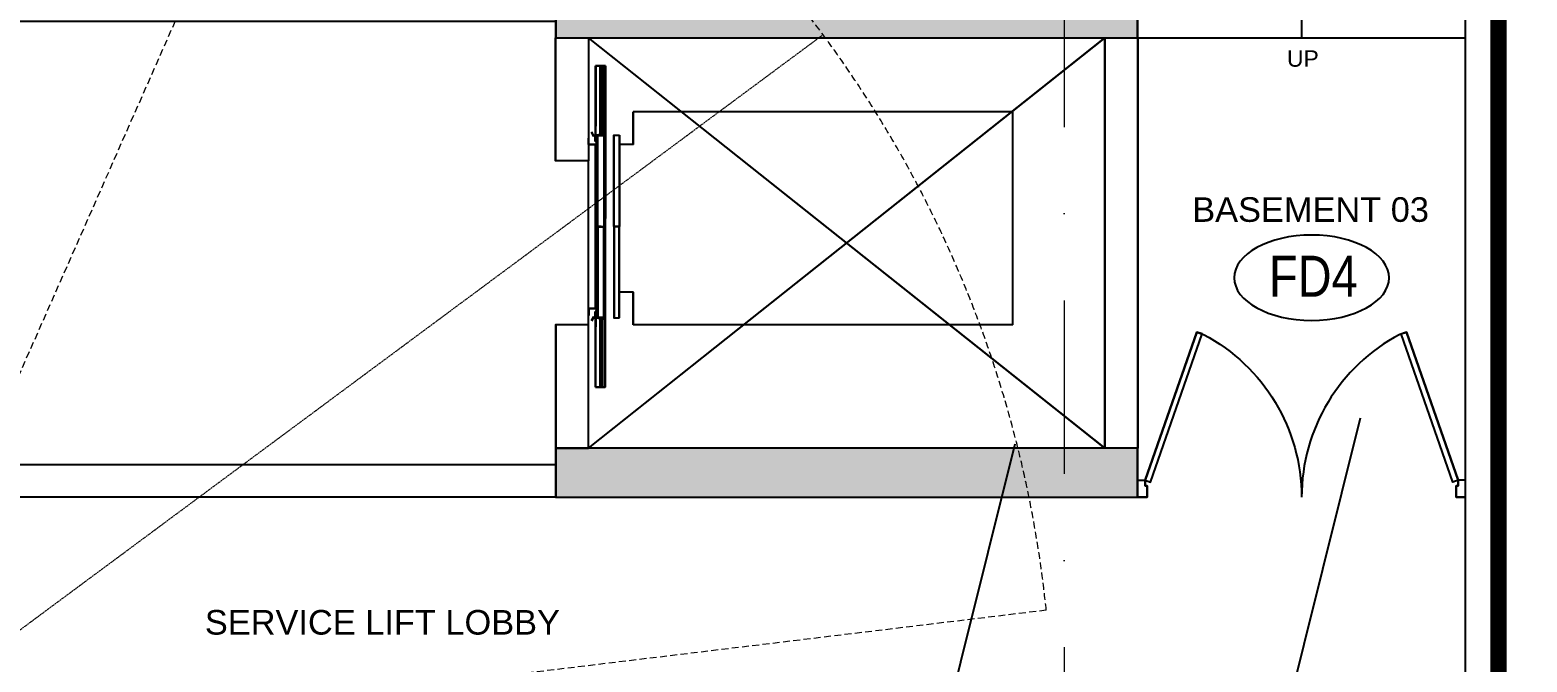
# Model space of a CAD drawing. Header units: millimetres. Extents: x 2509692 to 6766201, y 361130 to 898117.
# Drawn here: x 2579803 to 2588934, y 855223 to 859077 of the extents above; entities that cross this region are included whole.
import ezdxf
from ezdxf.enums import TextEntityAlignment as Align

# ---------------------------------------------------------------- set-up
doc = ezdxf.new("R2010")
doc.units = ezdxf.units.MM
doc.header["$LTSCALE"] = 100
for name, pattern in [('01.MAIN DRAWING_NW$0$(X-REF)S12-200-HIDDEN', [0.375, 0.25, -0.125]), ('01.NW_MACHINES$0$DASHED', [0.75, 0.5, -0.25]), ('HIDDEN', [0.375, 0.25, -0.125]), ('PAMIR A_BASEMENT STAIRCASE$0$X_COL_FC_WMG$0$PHANTOM', [2.5, 1.25, -0.25, 0.25, -0.25, 0.25, -0.25]), ('PAMIR A_GROUND FLOOR GRID$0$DGN Style 4', [21.138408, 10.562602, -5.281301, 0.013203, -5.281301])]:
    doc.linetypes.add(name, pattern=pattern)
doc.layers.get('0').update_dxf_attribs({"color": 8})
doc.layers.get('Defpoints').update_dxf_attribs({"color": 8})
for name, color, linetype in [('A_ STAIRCASE WALL', 8, 'Continuous'), ('A_CUTOUT', 8, 'Continuous'), ('A_DOOR', 8, 'Continuous'), ('A_DOORS', 8, 'Continuous'), ('A_R.C.C. STRUCTURE', 8, 'Continuous'), ('A_STAIRCASE ARROW', 8, 'Continuous'), ('A_STAIRCASE CUT OUT', 8, 'HIDDEN'), ('A_STAIRCASE TEXT', 8, 'Continuous'), ('A_STAIRCASE WALL', 8, 'Continuous'), ('A_STAIRS', 8, 'Continuous'), ('D-TEXT', 8, 'Continuous'), ('DRIVEWAY', 8, 'HIDDEN'), ('DW-NO', 8, 'Continuous'), ('GLASS EDGE', 8, 'Continuous'), ('PAMIR A_BASEMENT STAIRCASE$0$A-P-FLOORING', 8, 'Continuous'), ('PAMIR A_BASEMENT STAIRCASE$0$A-P-HATCH COLUMN', 8, 'Continuous'), ('PAMIR A_BASEMENT STAIRCASE$0$A-P-STRUCTURE', 8, 'Continuous'), ('RAMP', 8, 'Continuous')]:
    doc.layers.add(name, color=color, linetype=linetype)
for name, color, linetype, lineweight in [('A_SERVICE LIFT', 8, 'Continuous', 25), ('AC-ZONING LINE', 8, 'Continuous', 15), ('CAMERA', 5, 'Continuous', 20), ('CAMERA RANGE', 2, '01.MAIN DRAWING_NW$0$(X-REF)S12-200-HIDDEN', 20), ('HACTH', 8, 'Continuous', 5), ('PAMIR A_BASEMENT STAIRCASE$0$A-WALL', 8, 'Continuous', 30), ('PAMIR A_BASEMENT STAIRCASE$0$X_COL_FC_WMG$0$GLASS 1', 8, 'Continuous', 25), ('PAMIR A_GROUND FLOOR GRID$0$A_GRID 8.4 x 8.4 MT.', 8, 'PAMIR A_GROUND FLOOR GRID$0$DGN Style 4', 0)]:
    doc.layers.add(name, color=color, linetype=linetype, lineweight=lineweight)
doc.styles.add('DIM_200', font='swissc.ttf', dxfattribs={"height": 400})
doc.styles.get("Standard").update_dxf_attribs({"font": 'arial.ttf'})
pattern_1 = [(0, (-3035710.2255, -862793.3746), (0, 6.985), [5.08, -1.905]), (90, (-3035710.2255, -862793.3746), (-6.985, 4e-16), [5.08, -1.905])]

# ---------------------------------------------------------------- blocks, each defined once
blk = doc.blocks.new('dfjydfy')
at = {"color": 8}
for points in [[(2926401.6, 1472813.2), (2924912.2, 1466835.1), (2923202.4, 1466964.1), (2926093.4, 1466071.4), (2924747.2, 1466172.8), (2923325.7, 1460467.1)], [(2924293.7, 1472654.5), (2922804.3, 1466676.4), (2921094.5, 1466805.5), (2923985.5, 1465912.7), (2922639.3, 1466014.2), (2921217.7, 1460308.5)]]:
    blk.add_lwpolyline(points, dxfattribs=at)
blk = doc.blocks.new('PAMIR A_GROUND FLOOR GRID')
at = {"layer": 'PAMIR A_GROUND FLOOR GRID$0$A_GRID 8.4 x 8.4 MT.'}
blk.add_line((2586110.2, 882793.4), (2586110.2, 680593.4), dxfattribs=at)
blk = doc.blocks.new('A$C5d815a77')
at = {"layer": 'PAMIR A_GROUND FLOOR GRID$0$A_GRID 8.4 x 8.4 MT.'}
blk.add_blockref('PAMIR A_GROUND FLOOR GRID', (0, 0), dxfattribs=at)
blk = doc.blocks.new('TAG_200')
at = {"layer": 'D-TEXT'}
blk.add_ellipse((-45, 350), major_axis=(-756, 0), ratio=0.550599, dxfattribs=at)
at = {"layer": 'D-TEXT', "style": 'DIM_200'}
blk.add_attdef('DW', text='', height=400, dxfattribs=at).set_placement((433, 366), align=Align.MIDDLE_CENTER)
blk = doc.blocks.new('A$C29A2079D')
at = {"layer": 'HACTH', "true_color": 0xf7f2ee, "transparency": 33554602}
h = blk.add_hatch(dxfattribs=at)
h.set_pattern_fill('ANGLE')
h.set_pattern_definition(pattern_1)
edge = h.paths.add_edge_path()
edge.add_line((74677.7, -8850), (75150.7, -8850))
edge.add_line((75150.7, -8850), (75150.7, 5800))
edge.add_line((75150.7, 5800), (101365.6, 5800))
edge.add_arc((101365.6, 6300), 500, 270, 360)
edge.add_line((101865.6, 6300), (101865.6, 11000))
edge.add_arc((101365.6, 11000), 500, 0, 90)
edge.add_line((101365.6, 11500), (17750, 11500))
edge.add_arc((17750, 11000), 500, 90, 180)
edge.add_line((17250, 11000), (17250, -8850))
edge.add_line((17250, -8850), (14227.7, -8850))
edge.add_arc((14227.7, -9350), 500, 89.99979, 180)
edge.add_line((13727.7, -9350), (13727.7, -15850))
edge.add_arc((14227.7, -15850), 500, 180, 270)
edge.add_line((14227.7, -16350), (17477.7, -16350))
edge.add_line((17477.7, -16350), (17477.7, -50928.7))
edge.add_line((17477.7, -50928.7), (7977.7, -50928.7))
edge.add_arc((7977.7, -50428.7), 500, 180, 270, ccw=False)
edge.add_line((7477.7, -50428.7), (7477.7, -42324.8))
edge.add_arc((6977.7, -42324.8), 500, 0, 90.0003)
edge.add_line((6977.7, -41824.8), (3585.9, -41824.8))
edge.add_arc((3585.9, -42324.8), 500, 90.0003, 180.00168)
edge.add_line((3085.9, -42324.8), (3086.4, -59250.8))
edge.add_line((3086.4, -59250.8), (1174.8, -59251.2))
edge.add_arc((1175, -59751.2), 500, 90.01245, 179.98885)
edge.add_line((675, -59751.1), (666.5, -103028.7))
edge.add_spline(control_points=[(666.5, -103028.7), (702.2, -103334.1), (770.3, -103917.1), (1633.3, -104788.1), (2901, -104985.6), (3057.6, -105752.8), (3087.7, -105900.6)], knot_values=[0, 0, 0, 0, 894.923904, 1708.274926, 3539.028112, 3976.033279, 3976.033279, 3976.033279, 3976.033279], degree=3, periodic=0)
edge.add_line((3087.7, -105900.6), (3084.3, -120205.4))
edge.add_spline(control_points=[(3084.4, -119850.1), (3085.3, -120024.8), (3089.7, -120889), (1674.3, -121331.2), (753.3, -122298.7), (700.6, -122943.3), (677.3, -123228.7)], knot_values=[0, 0, 0, 0, 503.03039, 2487.793322, 3539.319114, 4374.600504, 4374.600504, 4374.600504, 4374.600504], degree=3, periodic=0)
edge.add_line((677.3, -123228.7), (677.3, -170200))
edge.add_arc((1177.3, -170200), 500, 180, 270)
edge.add_line((1177.3, -170700), (7477.7, -170700))
edge.add_line((7477.7, -170700), (90977.7, -170700))
edge.add_arc((90977.7, -170200), 500, 270, 360.00043)
edge.add_line((91477.7, -170200), (91477.3, -121043.9))
edge.add_line((91477.3, -121043.9), (84677.3, -121043.9))
edge.add_line((84677.3, -121043.9), (84677.3, -137450))
edge.add_line((84677.3, -137450), (74677.7, -137450))
edge.add_line((74677.7, -137450), (74677.7, -111850))
edge.add_arc((75177.7, -111850), 500, 90, 180, ccw=False)
edge.add_line((75177.7, -111350), (91477.7, -111350))
edge.add_line((91477.7, -111350), (91477.3, -50850))
edge.add_line((91477.3, -50850), (75177.7, -50850))
edge.add_arc((75177.7, -50350), 500, 180, 270, ccw=False)
edge.add_line((74677.7, -50350), (74677.7, -8850))
h.paths.add_polyline_path([(24750.9, -22799.7, -0.414213), (25250.9, -22299.7), (67150, -22299.7, -0.414214), (67650, -22799.7), (67650, -50850), (24750.8, -50850)], flags=16)
h.paths.add_polyline_path([(16977.7, -58350, -0.414214), (17477.7, -58850), (17477.6, -103350, -0.414213), (16977.6, -103850), (7977.7, -103850, -0.414214), (7477.7, -103350), (7477.7, -58850, -0.414214), (7977.7, -58350)], flags=16)
h.paths.add_polyline_path([(24549.8, -57647.9), (67377.7, -57647.9, -0.414214), (67877.7, -58147.9), (67877.7, -67650), (51077.3, -67650), (51077.3, -95450), (41077.3, -95450), (41077.3, -67650), (24049.8, -67650), (24049.8, -58147.9, -0.414213)], flags=16)
h.paths.add_polyline_path([(24277.7, -75150), (34277.7, -75150), (34277.7, -100850), (57877.4, -100850), (57877.3, -75150), (67877.7, -75150), (67877.7, -103850, -0.414214), (65877.7, -105850), (26277.7, -105850, -0.414214), (24277.7, -103850)], flags=16)
h.paths.add_polyline_path([(24750.5, -17250), (24750.7, -16350), (25177.7, -16350), (25177.7, -8850), (24750.7, -8850), (24750.7, 5800), (67650, 5800), (67650, -17250)], flags=16)
h.paths.add_polyline_path([(74677.3, -58850, -0.414214), (75177.3, -58350), (84677.3, -58350), (84677.7, -103850), (75177.3, -103850, -0.414214), (74677.3, -103350)], flags=16)
h.paths.add_polyline_path([(17477.3, -111850), (17477.3, -164728.7, -0.414214), (16977.3, -165228.7), (7977.3, -165228.7, -0.414214), (7477.3, -164728.7), (7477.3, -111350), (16977.3, -111350, -0.414214)], flags=16)
h.paths.add_polyline_path([(67877.7, -111350), (67877.7, -119828.7), (67650, -119828.7), (67650, -139400.3, -0.414214), (67150, -139900.3), (25250.7, -139900.3, -0.414214), (24750.7, -139400.3), (24750.7, -111350)], flags=16)
h.paths.add_polyline_path([(84450.1, -144950), (84450, -164323.3, -0.414213), (83950, -164823.3), (67527.7, -164823.3), (67527.7, -164550), (41474.2, -164550), (41474.2, -164978.7), (24627.3, -164978.7), (24627.7, -153350), (25177.7, -153350), (25177.7, -145850), (24750.7, -145850), (24750.7, -144950)], flags=16)
blk = doc.blocks.new('A$C72A00BA6')
at = {"layer": 'HACTH', "true_color": 0xf7f2ee, "transparency": 33554602}
h = blk.add_hatch(dxfattribs=at)
h.set_pattern_fill('ANGLE')
h.set_pattern_definition(pattern_1)
edge = h.paths.add_edge_path()
edge.add_line((74677.7, -8850), (75150.7, -8850))
edge.add_line((75150.7, -8850), (75150.7, 5800))
edge.add_line((75150.7, 5800), (101365.6, 5800))
edge.add_arc((101365.6, 6300), 500, 270, 360)
edge.add_line((101865.6, 6300), (101865.6, 11000))
edge.add_arc((101365.6, 11000), 500, 0, 90)
edge.add_line((101365.6, 11500), (17750, 11500))
edge.add_arc((17750, 11000), 500, 90, 180)
edge.add_line((17250, 11000), (17250, -8850))
edge.add_line((17250, -8850), (14227.7, -8850))
edge.add_arc((14227.7, -9350), 500, 89.99979, 180)
edge.add_line((13727.7, -9350), (13727.7, -15850))
edge.add_arc((14227.7, -15850), 500, 180, 270)
edge.add_line((14227.7, -16350), (17477.7, -16350))
edge.add_line((17477.7, -16350), (17477.7, -50928.7))
edge.add_line((17477.7, -50928.7), (7977.7, -50928.7))
edge.add_arc((7977.7, -50428.7), 500, 180, 270, ccw=False)
edge.add_line((7477.7, -50428.7), (7477.7, -42324.8))
edge.add_arc((6977.7, -42324.8), 500, 0, 90.0003)
edge.add_line((6977.7, -41824.8), (3585.9, -41824.8))
edge.add_arc((3585.9, -42324.8), 500, 90.0003, 180.00168)
edge.add_line((3085.9, -42324.8), (3086.4, -59250.8))
edge.add_line((3086.4, -59250.8), (1174.8, -59251.2))
edge.add_arc((1175, -59751.2), 500, 90.01245, 179.98885)
edge.add_line((675, -59751.1), (666.5, -103028.7))
edge.add_spline(control_points=[(666.5, -103028.7), (702.2, -103334.1), (770.3, -103917.1), (1633.3, -104788.1), (2901, -104985.6), (3057.6, -105752.8), (3087.7, -105900.6)], knot_values=[0, 0, 0, 0, 894.923904, 1708.274926, 3539.028112, 3976.033279, 3976.033279, 3976.033279, 3976.033279], degree=3, periodic=0)
edge.add_line((3087.7, -105900.6), (3084.3, -120205.4))
edge.add_spline(control_points=[(3084.4, -119850.1), (3085.3, -120024.8), (3089.7, -120889), (1674.3, -121331.2), (753.3, -122298.7), (700.6, -122943.3), (677.3, -123228.7)], knot_values=[0, 0, 0, 0, 503.03039, 2487.793322, 3539.319114, 4374.600504, 4374.600504, 4374.600504, 4374.600504], degree=3, periodic=0)
edge.add_line((677.3, -123228.7), (677.3, -170200))
edge.add_arc((1177.3, -170200), 500, 180, 270)
edge.add_line((1177.3, -170700), (7477.7, -170700))
edge.add_line((7477.7, -170700), (90977.7, -170700))
edge.add_arc((90977.7, -170200), 500, 270, 360.00043)
edge.add_line((91477.7, -170200), (91477.3, -121043.9))
edge.add_line((91477.3, -121043.9), (84677.3, -121043.9))
edge.add_line((84677.3, -121043.9), (84677.3, -137450))
edge.add_line((84677.3, -137450), (74677.7, -137450))
edge.add_line((74677.7, -137450), (74677.7, -111850))
edge.add_arc((75177.7, -111850), 500, 90, 180, ccw=False)
edge.add_line((75177.7, -111350), (91477.7, -111350))
edge.add_line((91477.7, -111350), (91477.3, -50850))
edge.add_line((91477.3, -50850), (75177.7, -50850))
edge.add_arc((75177.7, -50350), 500, 180, 270, ccw=False)
edge.add_line((74677.7, -50350), (74677.7, -8850))
h.paths.add_polyline_path([(24750.9, -22799.7, -0.414213), (25250.9, -22299.7), (67150, -22299.7, -0.414214), (67650, -22799.7), (67650, -50850), (24750.8, -50850)], flags=16)
h.paths.add_polyline_path([(16977.7, -58350, -0.414214), (17477.7, -58850), (17477.6, -103350, -0.414213), (16977.6, -103850), (7977.7, -103850, -0.414214), (7477.7, -103350), (7477.7, -58850, -0.414214), (7977.7, -58350)], flags=16)
h.paths.add_polyline_path([(24549.8, -57647.9), (67377.7, -57647.9, -0.414214), (67877.7, -58147.9), (67877.7, -67650), (51077.3, -67650), (51077.3, -95450), (41077.3, -95450), (41077.3, -67650), (24049.8, -67650), (24049.8, -58147.9, -0.414213)], flags=16)
h.paths.add_polyline_path([(24277.7, -75150), (34277.7, -75150), (34277.7, -100850), (57877.4, -100850), (57877.3, -75150), (67877.7, -75150), (67877.7, -103850, -0.414214), (65877.7, -105850), (26277.7, -105850, -0.414214), (24277.7, -103850)], flags=16)
h.paths.add_polyline_path([(24750.5, -17250), (24750.7, -16350), (25177.7, -16350), (25177.7, -8850), (24750.7, -8850), (24750.7, 5800), (67650, 5800), (67650, -17250)], flags=16)
h.paths.add_polyline_path([(74677.3, -58850, -0.414214), (75177.3, -58350), (84677.3, -58350), (84677.7, -103850), (75177.3, -103850, -0.414214), (74677.3, -103350)], flags=16)
h.paths.add_polyline_path([(17477.3, -111850), (17477.3, -164728.7, -0.414214), (16977.3, -165228.7), (7977.3, -165228.7, -0.414214), (7477.3, -164728.7), (7477.3, -111350), (16977.3, -111350, -0.414214)], flags=16)
h.paths.add_polyline_path([(67877.7, -111350), (67877.7, -119828.7), (67650, -119828.7), (67650, -139400.3, -0.414214), (67150, -139900.3), (25250.7, -139900.3, -0.414214), (24750.7, -139400.3), (24750.7, -111350)], flags=16)
h.paths.add_polyline_path([(84450.1, -144950), (84450, -164323.3, -0.414213), (83950, -164823.3), (67527.7, -164823.3), (67527.7, -164550), (41474.2, -164550), (41474.2, -164978.7), (24627.3, -164978.7), (24627.7, -153350), (25177.7, -153350), (25177.7, -145850), (24750.7, -145850), (24750.7, -144950)], flags=16)
blk = doc.blocks.new('PAMIR A_BASEMENT STAIRCASE$0$service lift')
at = {"color": 7}
for p, q in [((563038, -106763.3, 0), (563968, -106763.3, 0)), ((564998, -106763.3, 0), (563038, -106763.3, 0)), ((563038, -106763.3, 0), (563038, -106823.3, 0)), ((563038, -106780.3, 0), (563456.5, -106780.3, 0)), ((563038, -106794.3, 0), (563456.5, -106794.3, 0)), ((563038, -106823.3, 0), (563406.6, -106823.3, 0)), ((563461.5, -106823.3, 0), (563406.6, -106823.3, 0)), ((563456.5, -106802, 0), (563456.5, -106772.6, 0)), ((563456.5, -106772.6, 0), (563461.5, -106772.6, 0)), ((563456.5, -106802, 0), (563461.5, -106802, 0)), ((563461.5, -106771.3, 0), (563461.5, -106823.3, 0)), ((563461.5, -106771.3, 0), (563463, -106771.3, 0)), ((563463, -106771.3, 0), (563463, -106821.8, 0)), ((563463, -106824.8, 0), (563489.5, -106824.8, 0)), ((563464.5, -106823.3, 0), (563489.6, -106823.3, 0)), ((563480, -106816.3, 0), (563518, -106816.3, 0)), ((563489.5, -106824.8, 0), (563499.5, -106825.8, 0)), ((563489.6, -106823.3, 0), (563499.5, -106824.3, 0)), ((563499.5, -106824.3, 0), (563499.5, -106825.8, 0)), ((563518, -106816.3, 0), (563518, -106866.3, 0)), ((563518, -106823.3, 0), (563968, -106823.3, 0)), ((564518, -106823.3, 0), (563968, -106823.3, 0)), ((564556, -106816.3, 0), (564518, -106816.3, 0)), ((564518, -106816.3, 0), (564518, -106866.3, 0)), ((564546.4, -106823.3, 0), (564536.5, -106824.3, 0)), ((564536.5, -106824.3, 0), (564536.5, -106825.8, 0)), ((564546.5, -106824.8, 0), (564536.5, -106825.8, 0)), ((564571.5, -106823.3, 0), (564546.4, -106823.3, 0)), ((564573, -106824.8, 0), (564546.5, -106824.8, 0)), ((564573, -106771.3, 0), (564573, -106821.8, 0)), ((564574.5, -106771.3, 0), (564573, -106771.3, 0)), ((564574.5, -106771.3, 0), (564574.5, -106823.3, 0)), ((564579.5, -106772.6, 0), (564574.5, -106772.6, 0)), ((564579.5, -106802, 0), (564574.5, -106802, 0)), ((564574.5, -106823.3, 0), (564629.4, -106823.3, 0)), ((564579.5, -106802, 0), (564579.5, -106772.6, 0)), ((564998, -106780.3, 0), (564579.5, -106780.3, 0)), ((564998, -106794.3, 0), (564579.5, -106794.3, 0)), ((564998, -106823.3, 0), (564629.4, -106823.3, 0)), ((564998, -106763.3, 0), (564998, -106823.3, 0)), ((563478, -106861.8, 0), (563478, -106866.3, 0)), ((563515.5, -106864.8, 0), (563478, -106864.8, 0)), ((563517, -106866.3, 0), (563478, -106866.3, 0)), ((563518, -106866.3, 0), (563478, -106866.3, 0)), ((564518, -106866.3, 0), (564558, -106866.3, 0)), ((564519, -106866.3, 0), (564558, -106866.3, 0)), ((564520.5, -106864.8, 0), (564558, -106864.8, 0)), ((564558, -106861.8, 0), (564558, -106866.3, 0))]:
    blk.add_line(p, q, dxfattribs=at)
at = {"color": 4, "linetype": 'PAMIR A_BASEMENT STAIRCASE$0$X_COL_FC_WMG$0$PHANTOM', "ltscale": 0.5}
for p, q in [((563038, -106787.3, 0), (563456.5, -106787.3, 0)), ((564998, -106787.3, 0), (564579.5, -106787.3, 0))]:
    blk.add_line(p, q, dxfattribs=at)
for p, q in [((563468, -106832.3, 0), (563443, -106848.3, 0)), ((564568, -106832.3, 0), (564593, -106848.3, 0))]:
    blk.add_line(p, q)
at = {"color": 7}
for centre, start, end in [((563463, -106823.3, 0), 180, 270), ((563464.5, -106821.8, 0), 180, 270), ((564571.5, -106821.8, 0), 270, 0), ((564573, -106823.3, 0), 270, 0)]:
    blk.add_arc(centre, 1.5, start, end, dxfattribs=at)
at = {"layer": 'Defpoints', "color": 7, "linetype": 'ByBlock'}
for p in [(563038, -106823.3, 0), (563508, -106866.3, 0), (563518, -106862.3, 0), (563518, -106866.3, 0), (563518, -106866.3, 0), (563518, -106866.3, 0), (563518, -106866.3, 0), (564518, -106862.3, 0), (564518, -106866.3, 0), (564518, -106866.3, 0), (564518, -106866.3, 0), (564518, -106866.3, 0), (564528, -106866.3, 0)]:
    blk.add_point(p, dxfattribs=at)
at = {"layer": 'PAMIR A_BASEMENT STAIRCASE$0$X_COL_FC_WMG$0$GLASS 1'}
for p, q in [((564618, -104278.3, 0), (563318, -104278.3, 0)), ((563318, -104278.3, 0), (563318, -106593.3, 0)), ((564618, -104278.3, 0), (564618, -106593.3, 0)), ((563518, -106593.3, 0), (563318, -106593.3, 0)), ((563518, -106593.3, 0), (563518, -106673.3, 0)), ((564618, -106593.3, 0), (564418, -106593.3, 0)), ((564418, -106593.3, 0), (564418, -106673.3, 0)), ((563468, -106771.3, 0), (564016.5, -106771.3, 0)), ((564016.5, -106811.3, 0), (563468, -106811.3, 0)), ((564016.5, -106811.3, 0), (564016.5, -106771.3, 0)), ((564018, -106789.1, 0), (564018, -106812.1, 0)), ((564018, -106789.1, 0), (564018, -106812.1, 0)), ((564573, -106771.3, 0), (564019.5, -106771.3, 0)), ((564019.5, -106811.3, 0), (564019.5, -106771.3, 0)), ((564019.5, -106811.3, 0), (564568, -106811.3, 0))]:
    blk.add_line(p, q, dxfattribs=at)
at = {"layer": 'PAMIR A_BASEMENT STAIRCASE$0$X_COL_FC_WMG$0$GLASS 1', "elevation": 0}
for points in [[(563461, -106678.3), (564017, -106678.3), (564017, -106710.3), (563461, -106710.3)], [(564575, -106678.3), (564019, -106678.3), (564019, -106710.3), (564575, -106710.3)]]:
    blk.add_lwpolyline(points, close=True, dxfattribs=at)
at = {"layer": 'PAMIR A_BASEMENT STAIRCASE$0$X_COL_FC_WMG$0$GLASS 1'}
for centre, start, end in [((563468, -106776.3, 0), 90, 180), ((563468, -106806.3, 0), 180, 270), ((564568, -106776.3, 0), 0, 90), ((564568, -106806.3, 0), 270, 0)]:
    blk.add_arc(centre, 5, start, end, dxfattribs=at)
blk = doc.blocks.new('PAMIR A_BASEMENT STAIRCASE$0$G$CEB040AD3')
at = {"layer": 'PAMIR A_BASEMENT STAIRCASE$0$A-P-HATCH COLUMN', "ltscale": 0.001}
h = blk.add_hatch(color=256, dxfattribs=at)
h.dxf.hatch_style = 1
h.paths.add_polyline_path([(0, 3550), (300, 3550), (300, 0), (0, 0)])
at = {"layer": 'PAMIR A_BASEMENT STAIRCASE$0$A-P-STRUCTURE', "ltscale": 0.001}
blk.add_lwpolyline([(0, 3550), (300, 3550), (300, 0), (0, 0)], close=True, dxfattribs=at)
blk = doc.blocks.new('fghjfghd')
at = {"layer": 'A_DOORS', "linetype": 'ByBlock', "ltscale": 0.03, "elevation": 0}
for points in [[(197276, 213393), (197276, 213280), (197327, 213280), (197327, 213317), (197339, 213317), (197339, 213393), (197276, 213393), (197339, 213393), (197339, 213317), (197327, 213317), (197327, 213280), (197362, 213292), (197709, 212298), (197674, 212286), (197327, 213280), (197674, 212286), (197718, 212302, 0.277757), (198376, 213393, -0.027092)], [(199476, 213393), (199476, 213280), (199426, 213280), (199426, 213317), (199413, 213317), (199413, 213393), (199476, 213393), (199413, 213393), (199413, 213317), (199426, 213317), (199426, 213280), (199390, 213292), (199043, 212298), (199079, 212286), (199426, 213280), (199079, 212286), (199034, 212302, -0.277757), (198376, 213393, 0.027092)]]:
    blk.add_lwpolyline(points, format="xyb", dxfattribs=at)
blk = doc.blocks.new('PAMIR A_2 m STAIRCASE DOOR')
at = {"layer": 'A_DOORS', "xscale": -0.9090907924646489, "yscale": 0.9090907924646489, "zscale": 0.9090907924646489, "rotation": 90}
blk.add_blockref('fghjfghd', (2771329.5, 1038335.3, 0), dxfattribs=at)
blk = doc.blocks.new('dome')
at = {"layer": 'CAMERA RANGE'}
blk.add_line((1281, -3), (45184, -3), dxfattribs=at)
at = {"layer": 'CAMERA RANGE', "linetype": '01.NW_MACHINES$0$DASHED', "ltscale": 5}
blk.add_lwpolyline([(1281, -3), (39261, 21604, -0.274115), (39261, -21610)], format="xyb", close=True, dxfattribs=at)

msp = doc.modelspace()

# ---------------------------------------------------------------- hatches: boundary and pattern name
at = {"transparency": 33554687}
h = msp.add_hatch(color=9, dxfattribs=at)
h.dxf.hatch_style = 1
h.paths.add_polyline_path([(2526244.6246, 874293.3746), (2637575.8264, 874293.3746), (2637575.8264, 692093.3746), (2526244.6246, 692093.3746)], flags=16)
h.paths.add_polyline_path([(2525844.6246, 874693.3746), (2637975.8264, 874693.3746), (2637975.8264, 691693.3746), (2525844.6246, 691693.3746)])

# ---------------------------------------------------------------- linework, layer by layer
at = {"layer": 'A_ STAIRCASE WALL'}
msp.add_lwpolyline([(2583009.171, 859127.9111), (2578259.171, 859127.9111), (2578259.171, 856377.9141), (2578059.171, 856377.9141), (2578059.17, 859127.9144), (2577210.2257, 859127.9141), (2577210.2259, 864927.9144), (2586559.171, 864927.9144), (2586559.171, 861777.9111), (2588759.171, 861777.9111), (2588759.171, 853477.9111), (2578059.1712, 853477.9111), (2578059.171, 854377.9136), (2578259.171, 854377.9136), (2578259.1711, 853677.9111), (2588559.171, 853677.9111), (2588559.171, 861577.9111), (2586359.171, 861577.9111), (2586359.171, 864727.9111), (2578259.171, 864727.9111), (2578259.171, 859327.9111), (2583009.171, 859327.9111)], dxfattribs=at)
for points in [[(2583209.171, 859027.9111), (2583209.171, 858277.9111), (2583009.171, 858277.9111), (2583009.171, 859027.9111)], [(2586559.171, 859027.9111), (2586559.171, 856527.9111), (2586359.171, 856527.9111), (2586359.171, 859027.9111)], [(2583209.171, 856527.9111), (2583209.171, 857277.9111), (2583009.171, 857277.9111), (2583009.171, 856527.9111)]]:
    msp.add_lwpolyline(points, close=True, dxfattribs=at)
at = {"layer": 'A_CUTOUT', "ltscale": 600}
for p, q in [((2583210.6062, 856527.9111), (2586360.6062, 859027.9111)), ((2586360.6062, 856527.9111), (2583210.6062, 859027.9111))]:
    msp.add_line(p, q, dxfattribs=at)
at = {"layer": 'A_SERVICE LIFT'}
msp.add_line((2583210.6062, 857277.9111), (2583210.6062, 858277.9111), dxfattribs=at)
at = {"layer": 'A_STAIRCASE ARROW'}
msp.add_line((2587559.171, 859327.9111), (2587559.171, 859027.9111), dxfattribs=at)
at = {"layer": 'A_STAIRCASE CUT OUT', "ltscale": 600}
for p, q in [((2583209.171, 856527.9111), (2586359.171, 859027.9111)), ((2586359.171, 856527.9111), (2583209.171, 859027.9111))]:
    msp.add_line(p, q, dxfattribs=at)
at = {"layer": 'A_STAIRCASE WALL'}
for points in [[(2583210.6062, 859027.9111), (2583210.6062, 858277.9111), (2583010.6062, 858277.9111), (2583010.6062, 859027.9111)], [(2586560.6062, 859027.9111), (2586560.6062, 856527.9111), (2586360.6062, 856527.9111), (2586360.6062, 859027.9111)], [(2583210.6062, 856527.9111), (2583210.6062, 857277.9111), (2583010.6062, 857277.9111), (2583010.6062, 856527.9111)], [(2583010.6062, 856427.9114), (2583010.6062, 856227.9111), (2579510.6073, 856227.9111), (2579510.6073, 856427.9115)]]:
    msp.add_lwpolyline(points, close=True, dxfattribs=at)
at = {"layer": 'A_STAIRS'}
msp.add_line((2586559.171, 859027.9111), (2588559.171, 859027.9111), dxfattribs=at)
at = {"layer": 'AC-ZONING LINE', "color": 30, "const_width": 100}
msp.add_lwpolyline([(2616585.4907, 826192.5586), (2616588.2944, 849296.3789), (2615388.3875, 849115.3222), (2615388.3183, 854843.3762), (2619960.5981, 854843.3762), (2619960.5981, 858393.3765), (2637576.1989, 858393.3762), (2637576.199, 874293.3762), (2618095.5443, 874293.3762), (2618095.5443, 874293.3762), (2618095.5443, 874293.3762), (2577710.4313, 874293.3762), (2577710.4312, 868593.3809), (2586560.5982, 868593.3809), (2586560.5982, 861777.9128), (2588759.5436, 861777.9128), (2588759.5436, 853943.3762), (2586701.9366, 853943.3762), (2586110.4535, 853943.3778), (2586110.742, 846241.1526), (2560272.8537, 846245.5998), (2560273.1415, 837675.5575)], dxfattribs=at)
at = {"layer": 'PAMIR A_BASEMENT STAIRCASE$0$A-P-FLOORING', "color": 52, "ltscale": 0.001, "true_color": 0xc8c92d}
msp.add_line((2583209.171, 857277.9111), (2583209.171, 858277.9111), dxfattribs=at)

# ---------------------------------------------------------------- block references
msp.add_blockref('A$C5d815a77', (0, 0))
at = {"ltscale": 0.001, "xscale": -1, "rotation": 90}
for p in [(2586559.171, 859327.9111), (2586559.171, 856527.9111)]:
    msp.add_blockref('PAMIR A_BASEMENT STAIRCASE$0$G$CEB040AD3', p, dxfattribs=at)
at = {"layer": 'A_DOOR', "rotation": 90}
msp.add_blockref('PAMIR A_2 m STAIRCASE DOOR', (3445552.5466, -1721107.5177), dxfattribs=at)
at = {"layer": 'A_R.C.C. STRUCTURE', "ltscale": 0.001, "xscale": -1, "rotation": 90}
for p in [(2586560.6062, 859327.9111), (2586560.6062, 856527.9111)]:
    msp.add_blockref('PAMIR A_BASEMENT STAIRCASE$0$G$CEB040AD3', p, dxfattribs=at)
at = {"layer": 'A_SERVICE LIFT', "rotation": 270}
msp.add_blockref('PAMIR A_BASEMENT STAIRCASE$0$service lift', (2690076.9205, 1421895.9111, 0.0001), dxfattribs=at)
at = {"layer": 'CAMERA', "xscale": 0.168, "yscale": 0.168, "zscale": 0.168, "rotation": 36.5358475905046}
msp.add_blockref('dome', (2578540.7035, 854529.0518), dxfattribs=at)
at = {"layer": 'DRIVEWAY', "color": 2}
msp.add_blockref('A$C29A2079D', (2535710.5981, 862793.3762), dxfattribs=at)
at = {"layer": 'DW-NO'}
ref = msp.add_blockref('TAG_200', (2587592.2095, 857347.3134), dxfattribs=dict(at, xscale=-0.625, yscale=0.625, zscale=0.625))
ref.add_attrib('DW', 'FD4', dxfattribs={"layer": 'D-TEXT', "height": 250, "style": 'DIM_200'}).set_placement((2587630.5211, 857575.1766), align=Align.MIDDLE_CENTER)
at = {"layer": 'GLASS EDGE'}
msp.add_blockref('A$C72A00BA6', (2535710.5981, 862793.3762), dxfattribs=at)
at = {"layer": 'PAMIR A_BASEMENT STAIRCASE$0$A-WALL', "rotation": 270}
msp.add_blockref('PAMIR A_BASEMENT STAIRCASE$0$service lift', (2690075.4853, 1421895.9111, 0.0001), dxfattribs=at)
at = {"layer": 'RAMP'}
msp.add_blockref('dfjydfy', (-338484.5373, -616102.9608), dxfattribs=at)

# ---------------------------------------------------------------- texts
at = {"layer": 'A_STAIRCASE TEXT'}
for s, insert, char_height, width, attachment_point in [('\\pxqc;UP', (2587366.8344, 858952.6359), 100, 400, 1), ('SERVICE LIFT LOBBY', (2580869.8164, 855388.1186), 150, 2716.661378, 7)]:
    msp.add_mtext(s, dxfattribs=dict(at, insert=insert, char_height=char_height, width=width, attachment_point=attachment_point))
at = {"layer": 'A_STAIRCASE TEXT', "insert": (2589608.7755, 858056.7606), "char_height": 150, "attachment_point": 3}
msp.add_mtext_dynamic_manual_height_columns('\\pxql;BASEMENT 03', width=2716.661378, gutter_width=1, heights=[0], dxfattribs=at)

doc.saveas('drawing.dxf')
